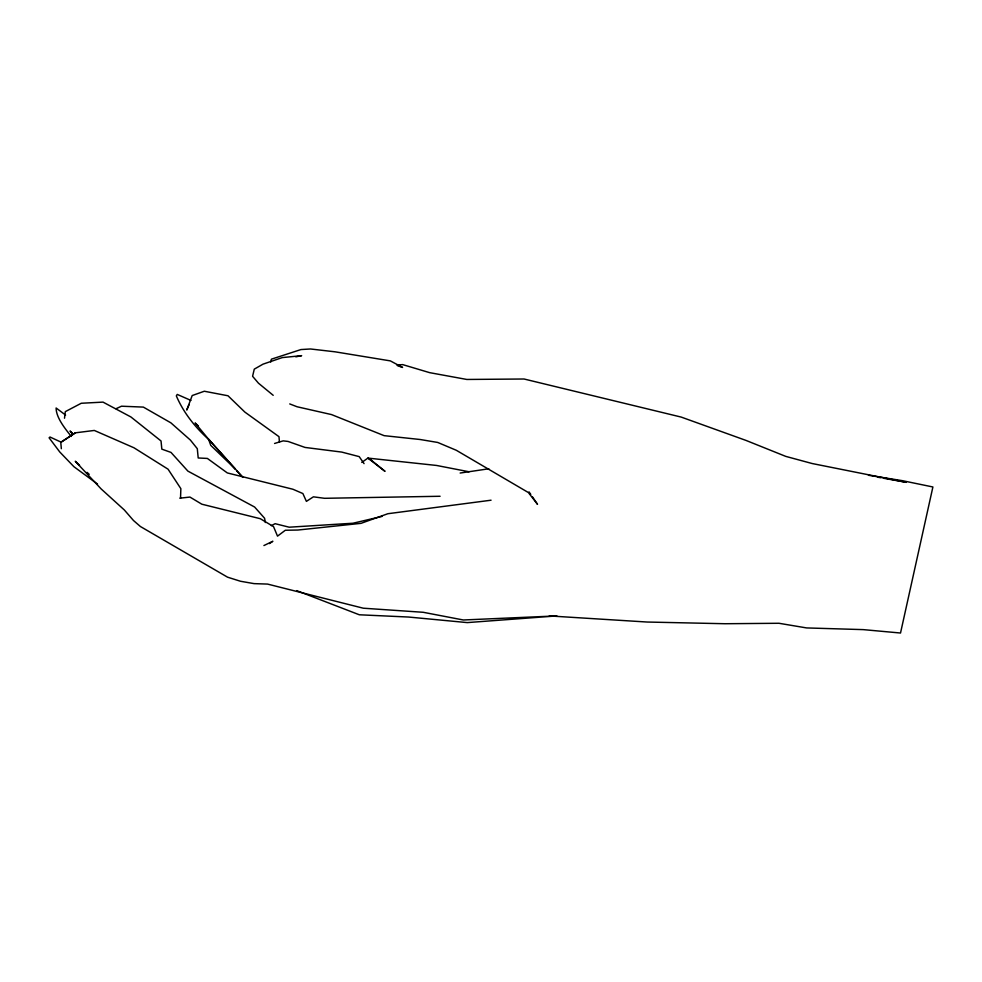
<?xml version="1.0" encoding="UTF-8"?>
<svg xmlns="http://www.w3.org/2000/svg" width="982" height="982" viewBox="0 0 982 982"><rect width="100%" height="100%" fill="white"/><g stroke="black" fill="none" stroke-linecap="round" stroke-linejoin="round"><path stroke-width="1.47" d="M180.528 498.304L180.86 488.68L168.057 469.187L133.957 447.78L94.309 430.447L75.381 432.829L60.774 442.342L61.338 448.688M64.505 418.209L65.303 411.642L81.273 403.258L103.024 402.117L130.901 416.957L161.036 440.979L161.834 449.142L171.003 452.42L187.893 471.115L254.62 507.031L264.588 518.25L265.324 522.522M270.75 362.002L271.388 359.179L300.958 349.555L310.472 348.978L335.058 351.814L390.357 360.885L402.583 367.452L397.244 365.55M189.158 404.547L186.752 410.046L192.19 395.55L204.317 391.241L227.996 395.771L244.874 412.096L278.986 436.671L279.428 442.195M361.781 462.436L367.919 458.091L436.573 465.456L469.077 471.777M269.461 543.574L272.861 541.254L263.913 545.55M75.381 432.829L60.774 442.342M271.339 525.628L275.132 523.688L289.174 527.199L352.968 523.234L381.986 516.434M116.011 408.733L121.498 406.204L143.36 407.1L170.893 422.849L190.385 440.071L197.296 448.688L198.204 457.98L207.374 458.434L227.321 472.931L292.918 489.245L302.886 493.553L306.396 501.372L313.418 496.831L324.526 498.304L440.096 496.266M274.567 443.471L283.172 440.869L288.045 441.434L305.034 447.436L341.748 452.088L359.191 456.618L364.064 463.639M295.815 356.834L301.646 355.668L282.264 357.595L263.004 364.162L254.277 369.146L252.583 376.29L258.475 383.201L273.205 395.316M460.141 473.042L488.803 468.782M179.866 498.181L189.931 497.064L201.826 504.196L260.291 518.705L273.548 526.634L277.513 536.147L285.32 530.255L297.902 530.034L361.008 523.345L387.865 513.721L491.061 500.206M397.268 364.985L402.706 364.617L429.662 372.657L466.831 379.457L524.044 379.003L681.189 417.08L745.989 440.415L785.76 456.385L812.163 463.529L906.312 482.334L883.763 478.283M549.269 615.923L647.199 622.036L725.035 623.73L778.959 623.275L806.603 627.928L863.252 629.622L900.519 633.022L932.9 486.974L902.225 480.64L868.432 475.263M877.748 477.203L880.756 477.743M289.739 403.933L297.104 406.769L331.548 414.588L384.122 435.652L420.149 439.506L437.714 442.452L456.286 450.272L528.353 492.534L537.522 504.318L532.465 496.88M296.674 590.624L359.314 614.781L408.598 617.04L467.285 622.6L556.904 615.91L463.32 619.986L423.205 612.289L363.279 608.202L267.534 584.081L254.056 583.627L240.455 581.246L227.542 577.17L140.414 526.524L133.503 520.521L124.333 509.977L101.109 488.901L75.27 461.258L79.567 465.296M61.375 442.281L50.008 437.015L49.1 437.812L59.755 451.966L73.908 466.695L97.537 484.077M190.95 400.423L177.239 394.42L176.33 395.893C183.732 413.152 195.639 427.919 209.645 440.304M65.61 415.067L56.121 408.009C56.06 417.497 65.07 428.668 71.281 436.413M87.079 472.342L89.227 474.367M198.352 426.028L195.136 422.972L208.515 439.163L242.836 477.35M73.294 434.191L70.066 431.012L72.913 434.277M236.834 471.004L242.002 476.454M529.077 491.933L530.771 494.412M371.319 460.239L367.919 458.091L385.03 471.348L371.319 460.239M235.361 469.077L210.774 445.398L208.515 439.163L235.361 469.077"/></g></svg>
